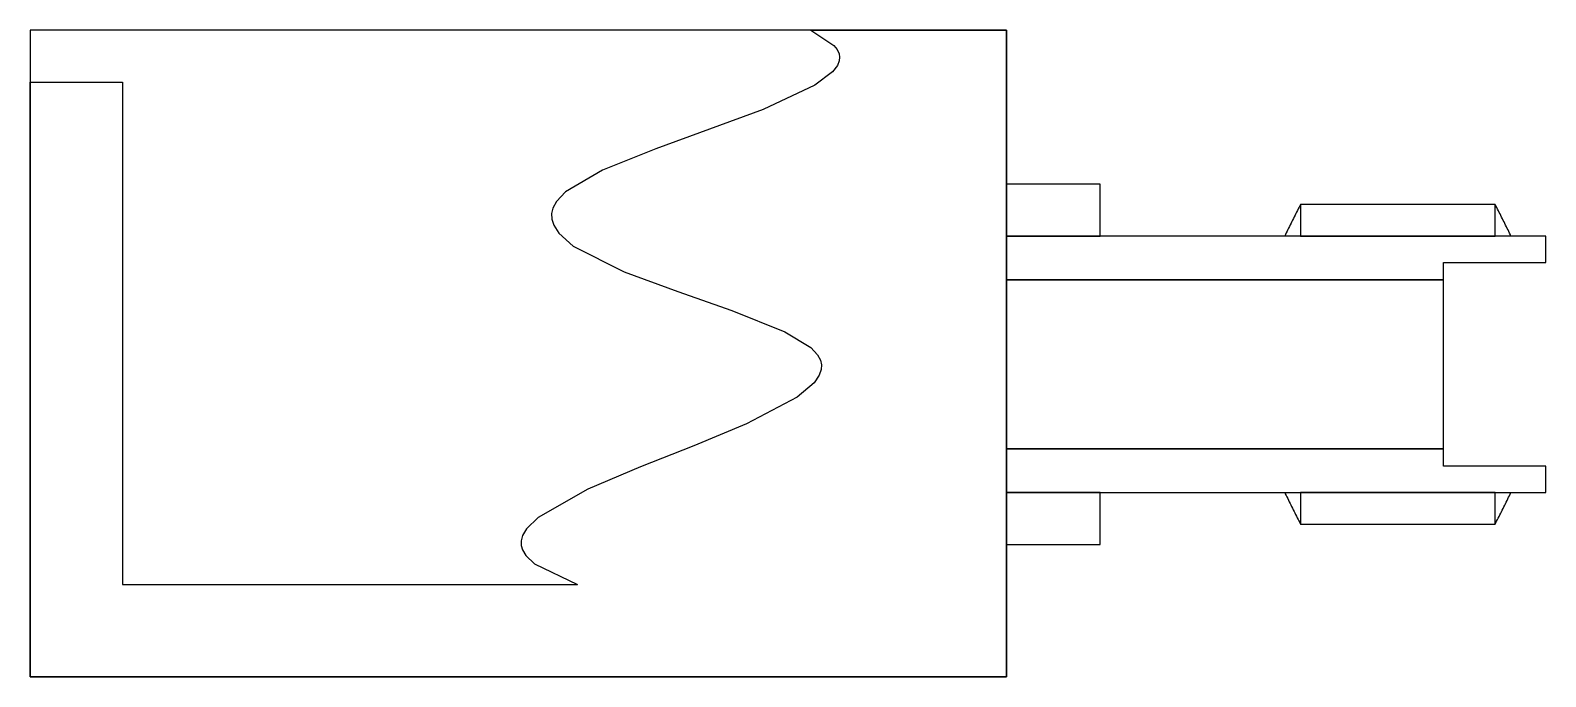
# Model space of a CAD drawing. Extents: x -8.6 to 18.1, y -5.7 to 5.7.
import ezdxf

# ---------------------------------------------------------------- set-up
doc = ezdxf.new("R2010")
doc.units = 0

msp = doc.modelspace()

# ---------------------------------------------------------------- linework, layer by layer
at = {"layer": 'PEC'}
for points in [[(5.149868, 5.693687), (5.556648, 5.427923), (5.617643, 5.352753), (5.649282, 5.281639), (5.659161, 5.219295), (5.651695, 5.155239), (5.619288, 5.073972), (5.53516, 4.962193), (5.224669, 4.727181), (4.312072, 4.300987), (3.3671, 3.9496), (2.41836, 3.608392), (1.484096, 3.229948), (0.8274, 2.846667), (0.669873, 2.6801), (0.605463, 2.560022), (0.5835, 2.464522), (0.587819, 2.365553), (0.621394, 2.259419), (0.71203, 2.119968), (0.965909, 1.893768), (1.862592, 1.437428), (2.808953, 1.089956), (3.761506, 0.759539), (4.696421, 0.383237), (5.152116, 0.106057), (5.27196, -0.023544), (5.320768, -0.118843), (5.338233, -0.200405), (5.333191, -0.283279), (5.300628, -0.380659), (5.209886, -0.514599), (4.909199, -0.770731), (4.019083, -1.241533), (3.087987, -1.628132), (2.149783, -1.997346), (1.221365, -2.39021), (0.346808, -2.887606), (0.142769, -3.088629), (0.072724, -3.208966), (0.049357, -3.299415), (0.050022, -3.38104), (0.072951, -3.460905), (0.133275, -3.560672), (0.283466, -3.702615), (1.043913, -4.069073)], [(5.149868, 5.693687), (8.600309, 5.693687)], [(8.600309, 5.693687), (8.600309, -5.693687)], [(-8.600309, -5.693687), (-8.600309, 4.779494)], [(-8.600309, 4.779494), (-6.975695, 4.779494)], [(-6.975695, 4.779494), (-6.975695, -4.069073)], [(-6.975695, -4.069073), (1.043913, -4.069073)], [(8.600309, -5.693687), (-8.600309, -5.693687)]]:
    msp.add_lwpolyline(points, dxfattribs=at)
at = {"layer": 'ROGERS RO4003C (LOSSY)'}
msp.add_lwpolyline([(8.600309, -5.693687), (8.600309, 5.693687), (-8.600309, 5.693687), (-8.600309, -5.693687)], close=True, dxfattribs=at)
at = {"layer": 'ROSENBERGER_32K101-400L5_V2_GOLD'}
for points in [[(8.600309, 2.068741), (10.250309, 2.068741), (10.250309, 2.985334), (8.600309, 2.985334)], [(13.780309, 2.626621), (13.780309, 2.068741), (17.210309, 2.068741), (17.210309, 2.626621)], [(8.600309, 2.068741), (8.600309, 1.298543), (16.300309, 1.298543), (16.300309, 1.60523), (18.100309, 1.60523), (18.100309, 2.068741)], [(8.600309, -1.677874), (8.600309, -2.448072), (18.100309, -2.448072), (18.100309, -1.984561), (16.300309, -1.984561), (16.300309, -1.677874)], [(10.250309, -2.448072), (8.600309, -2.448072), (8.600309, -3.364666), (10.250309, -3.364666)], [(13.780309, -2.448072), (13.780309, -3.005952), (17.210309, -3.005952), (17.210309, -2.448072)]]:
    msp.add_lwpolyline(points, close=True, dxfattribs=at)
for points in [[(13.780309, 2.626621), (13.768805, 2.604138), (13.754482, 2.576093), (13.740185, 2.548035), (13.725914, 2.519963), (13.71167, 2.491879), (13.697453, 2.46378), (13.683264, 2.435667), (13.669103, 2.40754), (13.654973, 2.379398), (13.640872, 2.35124), (13.626803, 2.323067), (13.612766, 2.294878), (13.598762, 2.266673), (13.584791, 2.238451), (13.570856, 2.210211), (13.556956, 2.181954), (13.543093, 2.153679), (13.529269, 2.125386), (13.515483, 2.097073), (13.501737, 2.068741)], [(13.780309, 2.626621), (13.780309, 2.068741)], [(17.48888, 2.068741), (17.477859, 2.091464), (17.464081, 2.119781), (17.450264, 2.148078), (17.436409, 2.176357), (17.422516, 2.204617), (17.408588, 2.23286), (17.394624, 2.261086), (17.380627, 2.289294), (17.366596, 2.317487), (17.352533, 2.345663), (17.338439, 2.373823), (17.324314, 2.401968), (17.31016, 2.430099), (17.295976, 2.458214), (17.281765, 2.486316), (17.267525, 2.514403), (17.25326, 2.542477), (17.238968, 2.570538), (17.224651, 2.598585), (17.210309, 2.626621)], [(17.210309, 2.068741), (17.210309, 2.626621)], [(13.780309, 2.068741), (13.501737, 2.068741)], [(17.48888, 2.068741), (17.210309, 2.068741)], [(13.501737, -2.448072), (13.780309, -2.448072)], [(13.501737, -2.448072), (13.512758, -2.470796), (13.526536, -2.499112), (13.540353, -2.52741), (13.554208, -2.555689), (13.568101, -2.583949), (13.582029, -2.612192), (13.595993, -2.640417), (13.60999, -2.668626), (13.624021, -2.696818), (13.638084, -2.724994), (13.652178, -2.753155), (13.666303, -2.7813), (13.680457, -2.80943), (13.694641, -2.837546), (13.708853, -2.865647), (13.723092, -2.893735), (13.737357, -2.921809), (13.751649, -2.949869), (13.765967, -2.977917), (13.780309, -3.005952)], [(13.780309, -2.448072), (13.780309, -3.005952)], [(17.210309, -2.448072), (17.48888, -2.448072)], [(17.210309, -3.005952), (17.210309, -2.448072)], [(17.210309, -3.005952), (17.221812, -2.98347), (17.236135, -2.955424), (17.250432, -2.927366), (17.264703, -2.899295), (17.278947, -2.87121), (17.293164, -2.843112), (17.307353, -2.814999), (17.321514, -2.786872), (17.335644, -2.758729), (17.349745, -2.730572), (17.363814, -2.702399), (17.377851, -2.67421), (17.391855, -2.646005), (17.405826, -2.617783), (17.419761, -2.589543), (17.433661, -2.561286), (17.447524, -2.533011), (17.461348, -2.504717), (17.475134, -2.476405), (17.48888, -2.448072)]]:
    msp.add_lwpolyline(points, dxfattribs=at)
at = {"layer": 'ROSENBERGER_32K101-400L5_V2_TEFLON (PTFE) (LOSSY)'}
msp.add_lwpolyline([(8.600309, 1.298543), (8.600309, -1.677874), (16.300309, -1.677874), (16.300309, 1.298543)], close=True, dxfattribs=at)

doc.saveas('drawing.dxf')
